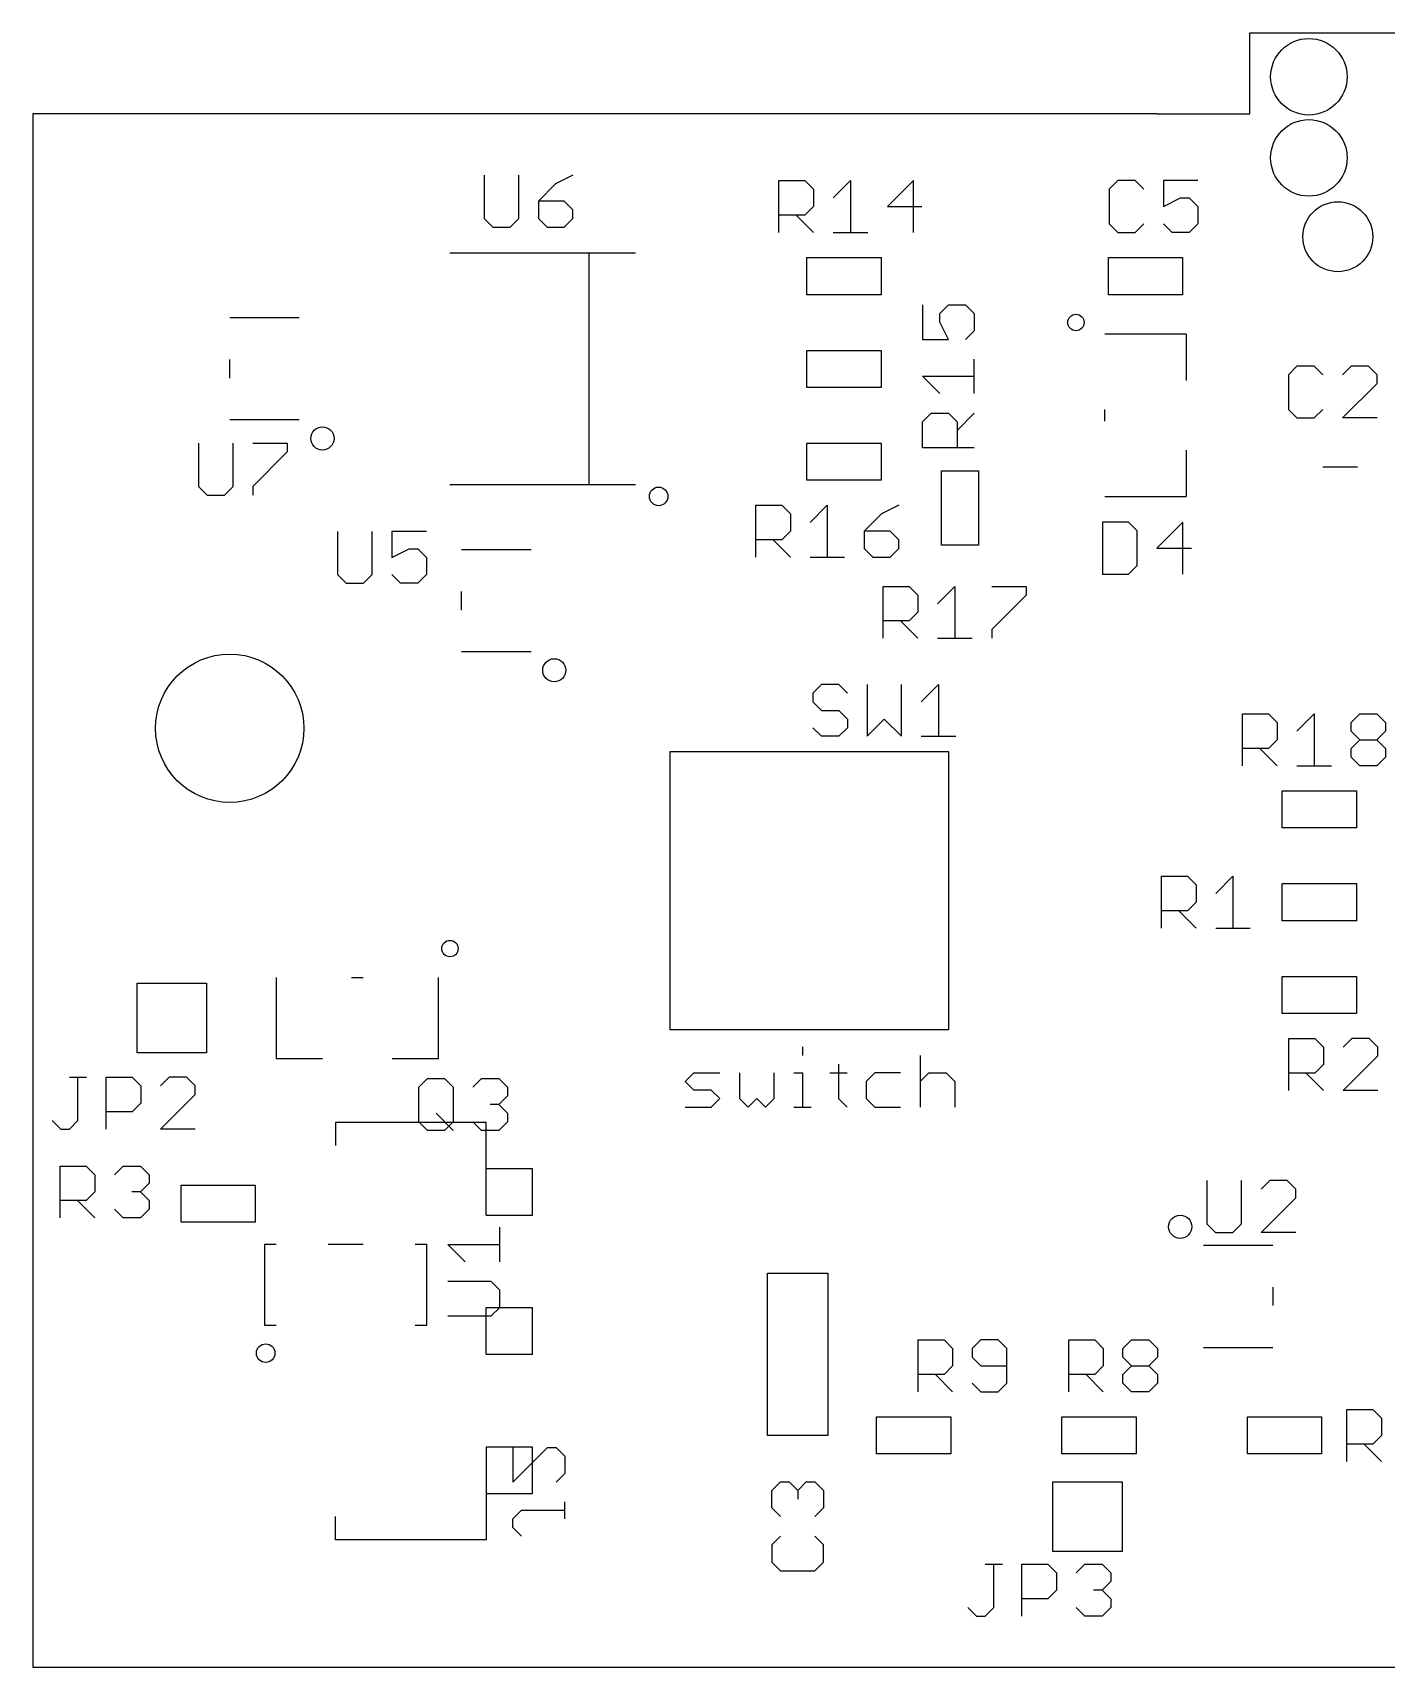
# Model space of a CAD drawing. Extents: x 0 to 74.3, y 0 to 45.
# Drawn here: x 0 to 29.2, y 0 to 35.25 of the extents above; entities that cross this region are included whole.
import ezdxf

# ---------------------------------------------------------------- set-up
doc = ezdxf.new("R2010")
doc.units = 0
for name, color, linetype in [('17', 94, 'CONTINUOUS'), ('20', 178, 'CONTINUOUS'), ('21', 251, 'CONTINUOUS'), ('22', 251, 'CONTINUOUS'), ('25', 251, 'CONTINUOUS'), ('26', 251, 'CONTINUOUS'), ('51', 251, 'CONTINUOUS'), ('52', 251, 'CONTINUOUS')]:
    doc.layers.add(name, color=color, linetype=linetype)

# ---------------------------------------------------------------- blocks, each defined once
blk = doc.blocks.new('ROUNDP')
blk.add_circle((0, 0), 0.5)

msp = doc.modelspace()

# ---------------------------------------------------------------- linework, layer by layer
at = {"layer": '20'}
for p, q in [((26.25, 33.5), (26.25, 35.25)), ((26.25, 35.25), (37.25, 35.25)), ((24.25, 33.5), (0, 33.5)), ((0, 33.5), (0, 0)), ((24.25, 33.5), (26.25, 33.5)), ((0, 0), (63.5, 0))]:
    msp.add_line(p, q, dxfattribs=at)
msp.add_circle((4.25, 20.25), 1.6, dxfattribs=at)
at = {"layer": '21'}
for p, q in [((9, 30.5), (13, 30.5)), ((12, 25.5), (12, 30.5)), ((5.75, 29.1), (4.25, 29.1)), ((24.875, 28.75), (23.125, 28.75)), ((24.875, 28.75), (24.875, 27.75)), ((4.25, 27.8), (4.25, 28.2)), ((5.75, 26.9), (4.25, 26.9)), ((23.125, 26.875), (23.125, 27.125)), ((24.875, 26.25), (24.875, 25.25)), ((27.8262, 25.8855), (28.5719, 25.8855)), ((12, 25.5), (9, 25.5)), ((13, 25.5), (12, 25.5)), ((23.125, 25.25), (24.875, 25.25)), ((10.75, 24.1), (9.25, 24.1)), ((9.25, 22.8), (9.25, 23.2)), ((10.75, 21.9), (9.25, 21.9)), ((13.75, 13.75), (13.75, 19.75)), ((13.75, 19.75), (19.75, 19.75)), ((19.75, 19.75), (19.75, 13.75)), ((5.25, 14.875), (5.25, 13.125)), ((6.875, 14.875), (7.125, 14.875)), ((8.75, 13.125), (8.75, 14.875)), ((2.25, 13.25), (2.25, 14.75)), ((2.25, 14.75), (3.75, 14.75)), ((3.75, 14.75), (3.75, 13.25)), ((19.75, 13.75), (13.75, 13.75)), ((3.75, 13.25), (2.25, 13.25)), ((6.25, 13.125), (5.25, 13.125)), ((8.75, 13.125), (7.75, 13.125)), ((16.6014, 13.3812), (16.6014, 13.1948)), ((19.1436, 13.1948), (19.1436, 12.0762)), ((0.7909, 12.7248), (1.1637, 12.7248)), ((0.9773, 11.7926), (0.9773, 12.7248)), ((1.5874, 11.6062), (1.5874, 12.7248)), ((1.5874, 12.7248), (2.1467, 12.7248)), ((2.1467, 12.7248), (2.3331, 12.5383)), ((2.9432, 12.7248), (2.7568, 12.5383)), ((3.3161, 12.7248), (2.9432, 12.7248)), ((3.5025, 12.5383), (3.3161, 12.7248)), ((14.0762, 12.6355), (14.2626, 12.8219)), ((14.2626, 12.8219), (14.8219, 12.8219)), ((15.2456, 12.8219), (15.2456, 12.2626)), ((15.9913, 12.2626), (15.9913, 12.8219)), ((16.415, 12.8219), (16.6014, 12.8219)), ((16.6014, 12.8219), (16.6014, 12.0762)), ((17.1946, 12.8219), (17.5674, 12.8219)), ((17.381, 13.0083), (17.381, 12.2626)), ((18.1606, 12.8219), (17.9742, 12.6355)), ((18.7199, 12.8219), (18.1606, 12.8219)), ((19.1436, 12.6355), (19.33, 12.8219)), ((19.33, 12.8219), (19.7029, 12.8219)), ((19.7029, 12.8219), (19.8893, 12.6355)), ((2.3331, 12.5383), (2.3331, 12.1655)), ((2.7568, 11.6062), (3.5025, 12.3519)), ((3.5025, 12.3519), (3.5025, 12.5383)), ((14.2626, 12.449), (14.0762, 12.6355)), ((14.6355, 12.449), (14.2626, 12.449)), ((14.8219, 12.2626), (14.6355, 12.449)), ((17.9742, 12.6355), (17.9742, 12.2626)), ((19.8893, 12.6355), (19.8893, 12.0762)), ((2.3331, 12.1655), (2.1467, 11.9791)), ((14.0762, 12.0762), (14.6355, 12.0762)), ((14.6355, 12.0762), (14.8219, 12.2626)), ((15.2456, 12.2626), (15.432, 12.0762)), ((15.432, 12.0762), (15.6184, 12.2626)), ((15.6184, 12.2626), (15.8049, 12.0762)), ((15.8049, 12.0762), (15.9913, 12.2626)), ((16.415, 12.0762), (16.7878, 12.0762)), ((17.381, 12.2626), (17.5674, 12.0762)), ((17.9742, 12.2626), (18.1606, 12.0762)), ((18.1606, 12.0762), (18.7199, 12.0762)), ((0.418, 11.7926), (0.6044, 11.6062)), ((0.7909, 11.6062), (0.9773, 11.7926)), ((2.1467, 11.9791), (1.5874, 11.9791)), ((0.6044, 11.6062), (0.7909, 11.6062)), ((3.5025, 11.6062), (2.7568, 11.6062)), ((5, 9.125), (5, 7.375)), ((5, 9.125), (5.25, 9.125)), ((6.375, 9.125), (7.125, 9.125)), ((8.25, 9.125), (8.5, 9.125)), ((8.5, 7.375), (8.5, 9.125)), ((25.25, 9.1), (26.75, 9.1)), ((26.75, 8.2), (26.75, 7.8)), ((5, 7.375), (5.25, 7.375)), ((8.25, 7.375), (8.5, 7.375)), ((25.25, 6.9), (26.75, 6.9)), ((22, 2.5), (22, 4)), ((22, 4), (23.5, 4)), ((23.5, 4), (23.5, 2.5)), ((23.5, 2.5), (22, 2.5))]:
    msp.add_line(p, q, dxfattribs=at)
for centre, radius in [((22.5, 29), 0.1768), ((6.25, 26.5), 0.25), ((13.5, 25.25), 0.2), ((11.25, 21.5), 0.25), ((9, 15.5), 0.1768), ((24.75, 9.5), 0.25), ((5.025, 6.775), 0.2)]:
    msp.add_circle(centre, radius, dxfattribs=at)
at = {"layer": '22'}
for p, q in [((9.78, 11.75), (6.53, 11.75)), ((6.53, 11.75), (6.53, 11.25)), ((9.78, 9.75), (9.78, 11.75)), ((9.78, 6.75), (9.78, 7.75)), ((9.78, 4.75), (9.78, 2.75)), ((6.53, 2.75), (6.53, 3.25)), ((9.78, 2.75), (6.53, 2.75))]:
    msp.add_line(p, q, dxfattribs=at)
at = {"layer": '25'}
for p, q in [((9.7374, 32.1748), (9.7374, 31.2426)), ((10.4831, 31.2426), (10.4831, 32.1748)), ((11.6525, 32.1748), (11.2797, 31.9883)), ((11.2797, 31.9883), (10.9068, 31.6155)), ((16.0962, 30.9412), (16.0962, 32.0598)), ((16.0962, 32.0598), (16.6555, 32.0598)), ((16.6555, 32.0598), (16.8419, 31.8733)), ((16.8419, 31.8733), (16.8419, 31.5005)), ((17.2656, 31.6869), (17.6384, 32.0598)), ((17.6384, 32.0598), (17.6384, 30.9412)), ((18.9943, 32.0598), (18.435, 31.5005)), ((18.9943, 30.9412), (18.9943, 32.0598)), ((23.4038, 32.0598), (23.2174, 31.8733)), ((23.2174, 31.8733), (23.2174, 31.1276)), ((23.7767, 32.0598), (23.4038, 32.0598)), ((23.9631, 31.8733), (23.7767, 32.0598)), ((25.1325, 32.0598), (24.3868, 32.0598)), ((24.3868, 32.0598), (24.3868, 31.5005)), ((10.9068, 31.6155), (10.9068, 31.2426)), ((11.4661, 31.6155), (10.9068, 31.6155)), ((11.6525, 31.4291), (11.4661, 31.6155)), ((11.6525, 31.2426), (11.6525, 31.4291)), ((16.8419, 31.5005), (16.6555, 31.3141)), ((18.435, 31.5005), (19.1807, 31.5005)), ((24.3868, 31.5005), (24.7597, 31.6869)), ((24.7597, 31.6869), (24.9461, 31.6869)), ((24.9461, 31.6869), (25.1325, 31.5005)), ((25.1325, 31.5005), (25.1325, 31.1276)), ((9.7374, 31.2426), (9.9238, 31.0562)), ((9.9238, 31.0562), (10.2967, 31.0562)), ((10.2967, 31.0562), (10.4831, 31.2426)), ((10.9068, 31.2426), (11.0932, 31.0562)), ((11.0932, 31.0562), (11.4661, 31.0562)), ((11.4661, 31.0562), (11.6525, 31.2426)), ((16.6555, 31.3141), (16.0962, 31.3141)), ((16.469, 31.3141), (16.8419, 30.9412)), ((23.2174, 31.1276), (23.4038, 30.9412)), ((23.7767, 30.9412), (23.9631, 31.1276)), ((24.5732, 30.9412), (24.3868, 31.1276)), ((25.1325, 31.1276), (24.9461, 30.9412)), ((17.2656, 30.9412), (18.0113, 30.9412)), ((23.4038, 30.9412), (23.7767, 30.9412)), ((24.9461, 30.9412), (24.5732, 30.9412)), ((19.1902, 29.3825), (19.1902, 28.6368)), ((19.5631, 29.1961), (19.7495, 29.3825)), ((19.7495, 29.3825), (20.1224, 29.3825)), ((20.1224, 29.3825), (20.3088, 29.1961)), ((19.5631, 29.0096), (19.5631, 29.1961)), ((19.7495, 28.6368), (19.5631, 29.0096)), ((20.3088, 29.1961), (20.3088, 28.8232)), ((19.1902, 28.6368), (19.7495, 28.6368)), ((20.3088, 28.8232), (20.1224, 28.6368)), ((20.3088, 27.4674), (20.3088, 28.2131)), ((27.2688, 28.0598), (27.0824, 27.8733)), ((27.0824, 27.8733), (27.0824, 27.1276)), ((27.6417, 28.0598), (27.2688, 28.0598)), ((27.8281, 27.8733), (27.6417, 28.0598)), ((28.4382, 28.0598), (28.2518, 27.8733)), ((28.8111, 28.0598), (28.4382, 28.0598)), ((28.9975, 27.8733), (28.8111, 28.0598)), ((28.9975, 27.6869), (28.9975, 27.8733)), ((19.5631, 27.4674), (19.1902, 27.8403)), ((19.1902, 27.8403), (20.3088, 27.8403)), ((28.2518, 26.9412), (28.9975, 27.6869)), ((19.1902, 26.8573), (19.3767, 27.0437)), ((19.1902, 26.298), (19.1902, 26.8573)), ((19.3767, 27.0437), (19.7495, 27.0437)), ((19.7495, 27.0437), (19.936, 26.8573)), ((19.936, 26.6709), (20.3088, 27.0437)), ((19.936, 26.8573), (19.936, 26.298)), ((27.0824, 27.1276), (27.2688, 26.9412)), ((27.2688, 26.9412), (27.6417, 26.9412)), ((27.6417, 26.9412), (27.8281, 27.1276)), ((28.9975, 26.9412), (28.2518, 26.9412)), ((3.5762, 26.3948), (3.5762, 25.4626)), ((4.3219, 25.4626), (4.3219, 26.3948)), ((4.7456, 26.3948), (5.4913, 26.3948)), ((5.4913, 26.2083), (4.7456, 25.4626)), ((5.4913, 26.3948), (5.4913, 26.2083)), ((20.3088, 26.298), (19.1902, 26.298)), ((3.5762, 25.4626), (3.7626, 25.2762)), ((4.1355, 25.2762), (4.3219, 25.4626)), ((4.7456, 25.4626), (4.7456, 25.2762)), ((3.7626, 25.2762), (4.1355, 25.2762)), ((15.5962, 23.9412), (15.5962, 25.0598)), ((15.5962, 25.0598), (16.1555, 25.0598)), ((16.1555, 25.0598), (16.3419, 24.8733)), ((16.7656, 24.6869), (17.1384, 25.0598)), ((17.1384, 25.0598), (17.1384, 23.9412)), ((18.6807, 25.0598), (18.3078, 24.8733)), ((16.3419, 24.8733), (16.3419, 24.5005)), ((18.3078, 24.8733), (17.935, 24.5005)), ((23.0762, 24.6948), (23.0762, 23.5762)), ((23.6355, 24.6948), (23.0762, 24.6948)), ((23.8219, 24.5083), (23.6355, 24.6948)), ((24.8049, 24.6948), (24.2456, 24.1355)), ((24.8049, 23.5762), (24.8049, 24.6948)), ((6.5762, 24.4948), (6.5762, 23.5626)), ((7.3219, 23.5626), (7.3219, 24.4948)), ((8.4913, 24.4948), (7.7456, 24.4948)), ((7.7456, 24.4948), (7.7456, 23.9355)), ((16.3419, 24.5005), (16.1555, 24.3141)), ((17.935, 24.5005), (17.935, 24.1276)), ((18.4943, 24.5005), (17.935, 24.5005)), ((18.6807, 24.3141), (18.4943, 24.5005)), ((23.8219, 23.7626), (23.8219, 24.5083)), ((7.7456, 23.9355), (8.1184, 24.1219)), ((8.1184, 24.1219), (8.3049, 24.1219)), ((8.3049, 24.1219), (8.4913, 23.9355)), ((16.1555, 24.3141), (15.5962, 24.3141)), ((15.9691, 24.3141), (16.3419, 23.9412)), ((17.935, 24.1276), (18.1214, 23.9412)), ((18.4943, 23.9412), (18.6807, 24.1276)), ((18.6807, 24.1276), (18.6807, 24.3141)), ((24.2456, 24.1355), (24.9913, 24.1355)), ((8.4913, 23.9355), (8.4913, 23.5626)), ((16.7656, 23.9412), (17.5113, 23.9412)), ((18.1214, 23.9412), (18.4943, 23.9412)), ((23.6355, 23.5762), (23.8219, 23.7626)), ((6.5762, 23.5626), (6.7626, 23.3762)), ((6.7626, 23.3762), (7.1355, 23.3762)), ((7.1355, 23.3762), (7.3219, 23.5626)), ((7.932, 23.3762), (7.7456, 23.5626)), ((8.3049, 23.3762), (7.932, 23.3762)), ((8.4913, 23.5626), (8.3049, 23.3762)), ((18.3462, 22.1912), (18.3462, 23.3098)), ((18.3462, 23.3098), (18.9055, 23.3098)), ((18.9055, 23.3098), (19.0919, 23.1233)), ((19.5156, 22.9369), (19.8884, 23.3098)), ((19.8884, 23.3098), (19.8884, 22.1912)), ((20.685, 23.3098), (21.4307, 23.3098)), ((21.4307, 23.3098), (21.4307, 23.1233)), ((23.0762, 23.5762), (23.6355, 23.5762)), ((19.0919, 23.1233), (19.0919, 22.7505)), ((21.4307, 23.1233), (20.685, 22.3776)), ((18.9055, 22.5641), (18.3462, 22.5641)), ((18.719, 22.5641), (19.0919, 22.1912)), ((19.0919, 22.7505), (18.9055, 22.5641)), ((20.685, 22.3776), (20.685, 22.1912)), ((19.5156, 22.1912), (20.2613, 22.1912)), ((17.0126, 21.1948), (16.8262, 21.0083)), ((17.3855, 21.1948), (17.0126, 21.1948)), ((17.5719, 21.0083), (17.3855, 21.1948)), ((17.9956, 21.1948), (17.9956, 20.0762)), ((18.7413, 20.0762), (18.7413, 21.1948)), ((19.165, 20.8219), (19.5378, 21.1948)), ((19.5378, 21.1948), (19.5378, 20.0762)), ((16.8262, 21.0083), (16.8262, 20.8219)), ((16.8262, 20.8219), (17.0126, 20.6355)), ((17.0126, 20.6355), (17.3855, 20.6355)), ((17.3855, 20.6355), (17.5719, 20.449)), ((17.5719, 20.449), (17.5719, 20.2626)), ((17.9956, 20.0762), (18.3684, 20.449)), ((18.3684, 20.449), (18.7413, 20.0762)), ((26.0962, 19.4412), (26.0962, 20.5598)), ((26.0962, 20.5598), (26.6555, 20.5598)), ((26.6555, 20.5598), (26.8419, 20.3733)), ((27.2656, 20.1869), (27.6384, 20.5598)), ((27.6384, 20.5598), (27.6384, 19.4412)), ((28.435, 20.3733), (28.6214, 20.5598)), ((28.6214, 20.5598), (28.9943, 20.5598)), ((28.9943, 20.5598), (29.1807, 20.3733)), ((17.0126, 20.0762), (16.8262, 20.2626)), ((17.5719, 20.2626), (17.3855, 20.0762)), ((26.8419, 20.3733), (26.8419, 20.0005)), ((28.435, 20.1869), (28.435, 20.3733)), ((28.6214, 20.0005), (28.435, 20.1869)), ((29.1807, 20.1869), (28.9943, 20.0005)), ((29.1807, 20.3733), (29.1807, 20.1869)), ((17.3855, 20.0762), (17.0126, 20.0762)), ((19.165, 20.0762), (19.9107, 20.0762)), ((26.6555, 19.8141), (26.0962, 19.8141)), ((26.4691, 19.8141), (26.8419, 19.4412)), ((26.8419, 20.0005), (26.6555, 19.8141)), ((28.435, 19.8141), (28.6214, 20.0005)), ((28.435, 19.6276), (28.435, 19.8141)), ((28.6214, 20.0005), (28.9943, 20.0005)), ((28.9943, 20.0005), (29.1807, 19.8141)), ((29.1807, 19.8141), (29.1807, 19.6276)), ((27.2656, 19.4412), (28.0113, 19.4412)), ((28.6214, 19.4412), (28.435, 19.6276)), ((28.9943, 19.4412), (28.6214, 19.4412)), ((29.1807, 19.6276), (28.9943, 19.4412)), ((24.3462, 15.9412), (24.3462, 17.0598)), ((24.3462, 17.0598), (24.9055, 17.0598)), ((24.9055, 17.0598), (25.0919, 16.8733)), ((25.5156, 16.6869), (25.8884, 17.0598)), ((25.8884, 17.0598), (25.8884, 15.9412)), ((25.0919, 16.8733), (25.0919, 16.5005)), ((24.9055, 16.3141), (24.3462, 16.3141)), ((24.7191, 16.3141), (25.0919, 15.9412)), ((25.0919, 16.5005), (24.9055, 16.3141)), ((25.5156, 15.9412), (26.2613, 15.9412)), ((27.0962, 12.4412), (27.0962, 13.5598)), ((27.0962, 13.5598), (27.6555, 13.5598)), ((27.6555, 13.5598), (27.8419, 13.3733)), ((28.452, 13.5598), (28.2656, 13.3733)), ((28.8249, 13.5598), (28.452, 13.5598)), ((29.0113, 13.3733), (28.8249, 13.5598)), ((27.8419, 13.3733), (27.8419, 13.0005)), ((28.2656, 12.4412), (29.0113, 13.1869)), ((29.0113, 13.1869), (29.0113, 13.3733)), ((8.3262, 12.5083), (8.5126, 12.6948)), ((8.5126, 12.6948), (8.8855, 12.6948)), ((8.8855, 12.6948), (9.0719, 12.5083)), ((9.4956, 12.5083), (9.682, 12.6948)), ((9.682, 12.6948), (10.0549, 12.6948)), ((10.0549, 12.6948), (10.2413, 12.5083)), ((27.6555, 12.814), (27.0962, 12.814)), ((27.4691, 12.814), (27.8419, 12.4412)), ((27.8419, 13.0005), (27.6555, 12.814)), ((8.3262, 11.7626), (8.3262, 12.5083)), ((9.0719, 12.5083), (9.0719, 11.7626)), ((10.2413, 12.5083), (10.2413, 12.3219)), ((29.0113, 12.4412), (28.2656, 12.4412)), ((10.0549, 12.1355), (9.8684, 12.1355)), ((10.2413, 12.3219), (10.0549, 12.1355)), ((10.0549, 12.1355), (10.2413, 11.949)), ((8.5126, 11.5762), (8.3262, 11.7626)), ((8.699, 11.949), (9.0719, 11.5762)), ((9.0719, 11.7626), (8.8855, 11.5762)), ((9.682, 11.5762), (9.4956, 11.7626)), ((10.2413, 11.7626), (10.0549, 11.5762)), ((10.2413, 11.949), (10.2413, 11.7626)), ((8.8855, 11.5762), (8.5126, 11.5762)), ((10.0549, 11.5762), (9.682, 11.5762)), ((0.5962, 9.6912), (0.5962, 10.8098)), ((0.5962, 10.8098), (1.1555, 10.8098)), ((1.1555, 10.8098), (1.3419, 10.6233)), ((1.3419, 10.6233), (1.3419, 10.2505)), ((1.7656, 10.6233), (1.952, 10.8098)), ((1.952, 10.8098), (2.3249, 10.8098)), ((2.3249, 10.8098), (2.5113, 10.6233)), ((2.5113, 10.6233), (2.5113, 10.4369)), ((1.3419, 10.2505), (1.1555, 10.064)), ((2.3249, 10.2505), (2.1384, 10.2505)), ((2.5113, 10.4369), (2.3249, 10.2505)), ((2.3249, 10.2505), (2.5113, 10.064)), ((25.3262, 10.4948), (25.3262, 9.5626)), ((26.0719, 9.5626), (26.0719, 10.4948)), ((26.682, 10.4948), (26.4956, 10.3083)), ((27.0549, 10.4948), (26.682, 10.4948)), ((27.2413, 10.3083), (27.0549, 10.4948)), ((27.2413, 10.1219), (27.2413, 10.3083)), ((1.1555, 10.064), (0.5962, 10.064)), ((0.9691, 10.064), (1.3419, 9.6912)), ((1.952, 9.6912), (1.7656, 9.8776)), ((2.5113, 9.8776), (2.3249, 9.6912)), ((2.5113, 10.064), (2.5113, 9.8776)), ((26.4956, 9.3762), (27.2413, 10.1219)), ((2.3249, 9.6912), (1.952, 9.6912)), ((25.3262, 9.5626), (25.5126, 9.3762)), ((25.8855, 9.3762), (26.0719, 9.5626)), ((10.0738, 8.7456), (10.0738, 9.4913)), ((25.5126, 9.3762), (25.8855, 9.3762)), ((27.2413, 9.3762), (26.4956, 9.3762)), ((9.3281, 8.7456), (8.9552, 9.1184)), ((8.9552, 9.1184), (10.0738, 9.1184)), ((9.8874, 8.3219), (8.9552, 8.3219)), ((10.0738, 8.1355), (9.8874, 8.3219)), ((10.0738, 7.7626), (10.0738, 8.1355)), ((9.8874, 7.5762), (10.0738, 7.7626)), ((8.9552, 7.5762), (9.8874, 7.5762)), ((19.0962, 5.9412), (19.0962, 7.0598)), ((19.0962, 7.0598), (19.6555, 7.0598)), ((19.6555, 7.0598), (19.8419, 6.8733)), ((20.452, 7.0598), (20.2656, 6.8733)), ((20.8249, 7.0598), (20.452, 7.0598)), ((21.0113, 6.8733), (20.8249, 7.0598)), ((22.3462, 5.9412), (22.3462, 7.0598)), ((22.3462, 7.0598), (22.9055, 7.0598)), ((22.9055, 7.0598), (23.0919, 6.8733)), ((23.5156, 6.8733), (23.702, 7.0598)), ((23.702, 7.0598), (24.0749, 7.0598)), ((24.0749, 7.0598), (24.2613, 6.8733)), ((19.8419, 6.8733), (19.8419, 6.5005)), ((20.2656, 6.8733), (20.2656, 6.6869)), ((21.0113, 6.1276), (21.0113, 6.8733)), ((23.0919, 6.8733), (23.0919, 6.5005)), ((23.5156, 6.6869), (23.5156, 6.8733)), ((24.2613, 6.8733), (24.2613, 6.6869)), ((19.8419, 6.5005), (19.6555, 6.314)), ((20.2656, 6.6869), (20.452, 6.5005)), ((20.452, 6.5005), (21.0113, 6.5005)), ((23.0919, 6.5005), (22.9055, 6.314)), ((23.702, 6.5005), (23.5156, 6.6869)), ((23.5156, 6.314), (23.702, 6.5005)), ((23.702, 6.5005), (24.0749, 6.5005)), ((24.2613, 6.6869), (24.0749, 6.5005)), ((24.0749, 6.5005), (24.2613, 6.314)), ((19.6555, 6.314), (19.0962, 6.314)), ((19.469, 6.314), (19.8419, 5.9412)), ((20.2656, 6.1276), (20.452, 5.9412)), ((20.8249, 5.9412), (21.0113, 6.1276)), ((22.9055, 6.314), (22.3462, 6.314)), ((22.7191, 6.314), (23.0919, 5.9412)), ((23.5156, 6.1276), (23.5156, 6.314)), ((23.702, 5.9412), (23.5156, 6.1276)), ((24.2613, 6.1276), (24.0749, 5.9412)), ((24.2613, 6.314), (24.2613, 6.1276)), ((20.452, 5.9412), (20.8249, 5.9412)), ((24.0749, 5.9412), (23.702, 5.9412)), ((28.3462, 4.4412), (28.3462, 5.5598)), ((28.3462, 5.5598), (28.9055, 5.5598)), ((28.9055, 5.5598), (29.0919, 5.3733)), ((29.0919, 5.3733), (29.0919, 5.0005)), ((29.0919, 5.0005), (28.9055, 4.814)), ((28.9055, 4.814), (28.3462, 4.814)), ((28.7191, 4.814), (29.0919, 4.4412)), ((15.9402, 3.8111), (16.1267, 3.9975)), ((16.1267, 3.9975), (16.3131, 3.9975)), ((16.3131, 3.9975), (16.4995, 3.8111)), ((16.4995, 3.8111), (16.686, 3.9975)), ((16.686, 3.9975), (16.8724, 3.9975)), ((16.8724, 3.9975), (17.0588, 3.8111)), ((15.9402, 3.4382), (15.9402, 3.8111)), ((16.4995, 3.8111), (16.4995, 3.6247)), ((17.0588, 3.8111), (17.0588, 3.4382)), ((16.1267, 3.2518), (15.9402, 3.4382)), ((17.0588, 3.4382), (16.8724, 3.2518)), ((16.1267, 2.8281), (15.9402, 2.6417)), ((17.0588, 2.6417), (16.8724, 2.8281)), ((15.9402, 2.6417), (15.9402, 2.2688)), ((17.0588, 2.2688), (17.0588, 2.6417)), ((15.9402, 2.2688), (16.1267, 2.0824)), ((16.8724, 2.0824), (17.0588, 2.2688)), ((20.5409, 2.2248), (20.9137, 2.2248)), ((20.7273, 1.2926), (20.7273, 2.2248)), ((21.3374, 1.1062), (21.3374, 2.2248)), ((21.3374, 2.2248), (21.8967, 2.2248)), ((21.8967, 2.2248), (22.0831, 2.0383)), ((22.5068, 2.0383), (22.6932, 2.2248)), ((22.6932, 2.2248), (23.0661, 2.2248)), ((23.0661, 2.2248), (23.2525, 2.0383)), ((16.1267, 2.0824), (16.8724, 2.0824)), ((22.0831, 2.0383), (22.0831, 1.6655)), ((23.2525, 1.8519), (23.0661, 1.6655)), ((23.2525, 2.0383), (23.2525, 1.8519)), ((21.8967, 1.479), (21.3374, 1.479)), ((22.0831, 1.6655), (21.8967, 1.479)), ((23.0661, 1.6655), (22.8796, 1.6655)), ((23.0661, 1.6655), (23.2525, 1.479)), ((23.2525, 1.479), (23.2525, 1.2926)), ((20.168, 1.2926), (20.3544, 1.1062)), ((20.3544, 1.1062), (20.5409, 1.1062)), ((20.5409, 1.1062), (20.7273, 1.2926)), ((22.6932, 1.1062), (22.5068, 1.2926)), ((23.0661, 1.1062), (22.6932, 1.1062)), ((23.2525, 1.2926), (23.0661, 1.1062))]:
    msp.add_line(p, q, dxfattribs=at)
at = {"layer": '26'}
for p, q in [((10.3562, 4.7413), (10.3562, 3.9956)), ((10.3562, 3.9956), (11.1019, 4.7413)), ((11.1019, 4.7413), (11.2883, 4.7413)), ((11.2883, 4.7413), (11.4748, 4.5549)), ((11.4748, 4.5549), (11.4748, 4.182)), ((11.4748, 4.182), (11.2883, 3.9956)), ((11.4748, 3.1991), (11.4748, 3.5719)), ((10.3562, 3.1991), (10.5426, 3.3855)), ((10.3562, 3.0126), (10.3562, 3.1991)), ((10.5426, 3.3855), (11.4748, 3.3855)), ((10.5426, 2.8262), (10.3562, 3.0126))]:
    msp.add_line(p, q, dxfattribs=at)
at = {"layer": '51'}
for p, q in [((16.7, 30.4), (18.3, 30.4)), ((16.7, 29.6), (16.7, 30.4)), ((18.3, 30.4), (18.3, 29.6)), ((23.2, 29.6), (23.2, 30.4)), ((23.2, 30.4), (24.8, 30.4)), ((24.8, 30.4), (24.8, 29.6)), ((18.3, 29.6), (16.7, 29.6)), ((24.8, 29.6), (23.2, 29.6)), ((16.7, 27.6), (16.7, 28.4)), ((16.7, 28.4), (18.3, 28.4)), ((18.3, 28.4), (18.3, 27.6)), ((18.3, 27.6), (16.7, 27.6)), ((16.7, 26.4), (18.3, 26.4)), ((16.7, 25.6), (16.7, 26.4)), ((18.3, 26.4), (18.3, 25.6)), ((19.6, 24.2), (19.6, 25.8)), ((19.6, 25.8), (20.4, 25.8)), ((20.4, 25.8), (20.4, 24.2)), ((18.3, 25.6), (16.7, 25.6)), ((20.4, 24.2), (19.6, 24.2)), ((26.95, 18.9), (28.55, 18.9)), ((26.95, 18.1), (26.95, 18.9)), ((28.55, 18.9), (28.55, 18.1)), ((28.55, 18.1), (26.95, 18.1)), ((26.95, 16.9), (28.55, 16.9)), ((26.95, 16.1), (26.95, 16.9)), ((28.55, 16.9), (28.55, 16.1)), ((28.55, 16.1), (26.95, 16.1)), ((26.95, 14.9), (28.55, 14.9)), ((26.95, 14.1), (26.95, 14.9)), ((28.55, 14.9), (28.55, 14.1)), ((28.55, 14.1), (26.95, 14.1)), ((3.2, 10.4), (4.8, 10.4)), ((3.2, 9.6), (3.2, 10.4)), ((4.8, 10.4), (4.8, 9.6)), ((4.8, 9.6), (3.2, 9.6)), ((15.85, 5), (15.85, 8.5)), ((15.85, 8.5), (17.15, 8.5)), ((17.15, 8.5), (17.15, 5)), ((18.2, 5.4), (19.8, 5.4)), ((18.2, 4.6), (18.2, 5.4)), ((19.8, 5.4), (19.8, 4.6)), ((22.2, 5.4), (23.8, 5.4)), ((22.2, 4.6), (22.2, 5.4)), ((23.8, 5.4), (23.8, 4.6)), ((26.2, 5.4), (27.8, 5.4)), ((26.2, 4.6), (26.2, 5.4)), ((27.8, 5.4), (27.8, 4.6)), ((17.15, 5), (15.85, 5)), ((19.8, 4.6), (18.2, 4.6)), ((23.8, 4.6), (22.2, 4.6)), ((27.8, 4.6), (26.2, 4.6))]:
    msp.add_line(p, q, dxfattribs=at)
at = {"layer": '52'}
for p, q in [((10.78, 10.75), (9.78, 10.75)), ((10.78, 9.75), (10.78, 10.75)), ((9.78, 9.75), (10.78, 9.75)), ((10.78, 7.75), (9.78, 7.75)), ((10.78, 6.75), (10.78, 7.75)), ((9.78, 6.75), (10.78, 6.75)), ((10.78, 4.75), (9.78, 4.75)), ((10.78, 3.75), (10.78, 4.75)), ((9.78, 3.75), (10.78, 3.75))]:
    msp.add_line(p, q, dxfattribs=at)

# ---------------------------------------------------------------- block references
at = {"layer": '17', "rotation": 180}
for p, xscale, yscale in [((27.525, 34.3), 1.65, 1.65), ((27.525, 34.3), 1.65, 1.65), ((27.525, 32.55), 1.65, 1.65), ((27.525, 32.55), 1.65, 1.65), ((28.15, 30.85), 1.508, 1.508), ((28.15, 30.85), 1.508, 1.508)]:
    msp.add_blockref('ROUNDP', p, dxfattribs=dict(at, xscale=xscale, yscale=yscale))

doc.saveas('drawing.dxf')
